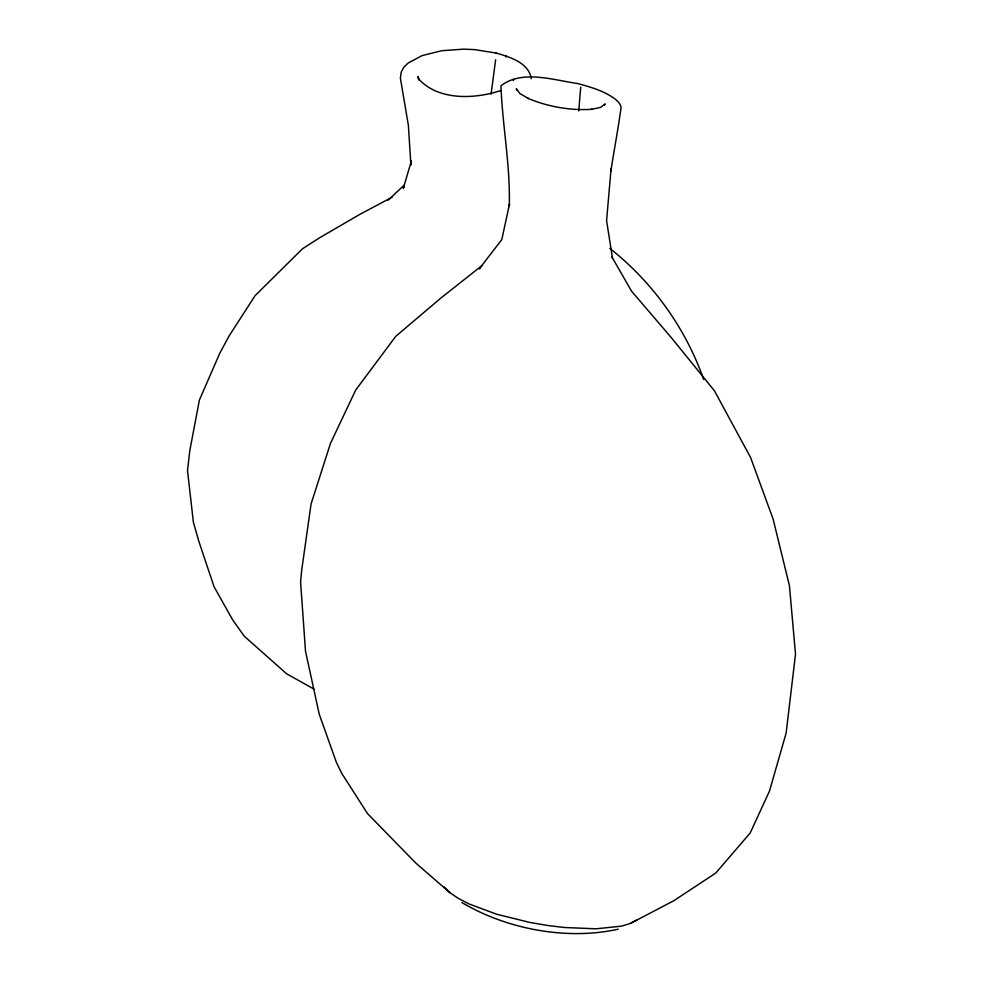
<?xml version="1.0" encoding="UTF-8"?>
<svg xmlns="http://www.w3.org/2000/svg" width="983" height="983" viewBox="0 0 983 983"><rect width="100%" height="100%" fill="white"/><g stroke="black" fill="none" stroke-linecap="round" stroke-linejoin="round"><path stroke-width="1.47" d="M578.741 110.968L580.72 87.168M491.058 94.257L495.629 59.766M604.631 105.267L605.098 103.866L600.699 107.344L591.483 109.359L592.159 109.285C570.275 110.735 547.998 106.754 527.797 98.3L528.473 98.595L519.933 93.557L516.321 88.703L516.714 90.252M513.335 80.446L513.814 79.353M404.48 186.192L403.313 188.367L411.349 161.015L410.894 164.96L408.363 125.259L400.388 78.161L401.175 72.14L403.73 67.422L408.154 63.01L422.088 55.613L441.674 50.723L463.534 49.15L474.74 49.617L496.44 53.119M388.15 200.188L404.345 185.001M612.52 258.492L606.585 220.622L611.082 168.707L610.836 171.226C614.08 150.08 618.184 129.031 621.01 107.823C620.973 104.419 618.295 101.888 615.985 99.725C604.901 91.063 591.004 87.168 577.648 83.53C553.527 80.115 522.071 69.437 500.949 85.791C502.424 125.885 510.509 165.98 509.268 206.405L509.501 204.046L501.797 239.582L479.237 268.912L481.928 265.607L440.74 298.168L395.756 336.333L355.711 390.018L330.448 443.456L311.07 503.984L301.744 569.857L300.577 581.887L305.492 651.09L319.242 714.236L336.383 762.341L341.752 773.351L367.507 813.592L415.662 862.927L449.809 892.601L458.103 898.278L468.903 903.893L496.734 914.264L529.923 922.459L547.298 925.433L564.488 927.51L596.239 928.8L621.354 926.158L630.435 923.455L636.812 919.916M392.192 197.165L359.483 214.564L319.487 237.849L302.531 248.748L255.101 295.637L229.248 335.719L219.836 353.118L199.389 400.069L189.842 450.46L187.495 470.501L193.381 522.231L198.984 541.78L214.061 586.765L232.615 619.794L244.189 636.136L286.581 673.773L313.896 689.034M630.435 923.455L673.933 900.649L715.747 873.064L750.176 833.006L769.456 791.131L786.117 733.171L795.505 654.187L789.435 585.684L773.105 519.061L750.57 457.451L714.42 390.767L671.217 337.525L631.541 291.152L611.844 256.87M500.63 90.583C474.629 99.222 438.455 100.745 418.635 78.959L419.065 80.053L418.045 76.477L418.488 79.402M618.209 929.218C566.872 940.51 506.896 929.291 461.875 902.529M496.01 52.996C509.636 57.014 528.621 62.42 531.312 78.714M609.816 248.392C652.479 281.986 685.618 328.125 703.631 379.389M444.304 887.047L449.809 892.601M506.012 55.957L506.098 57.051"/></g></svg>
